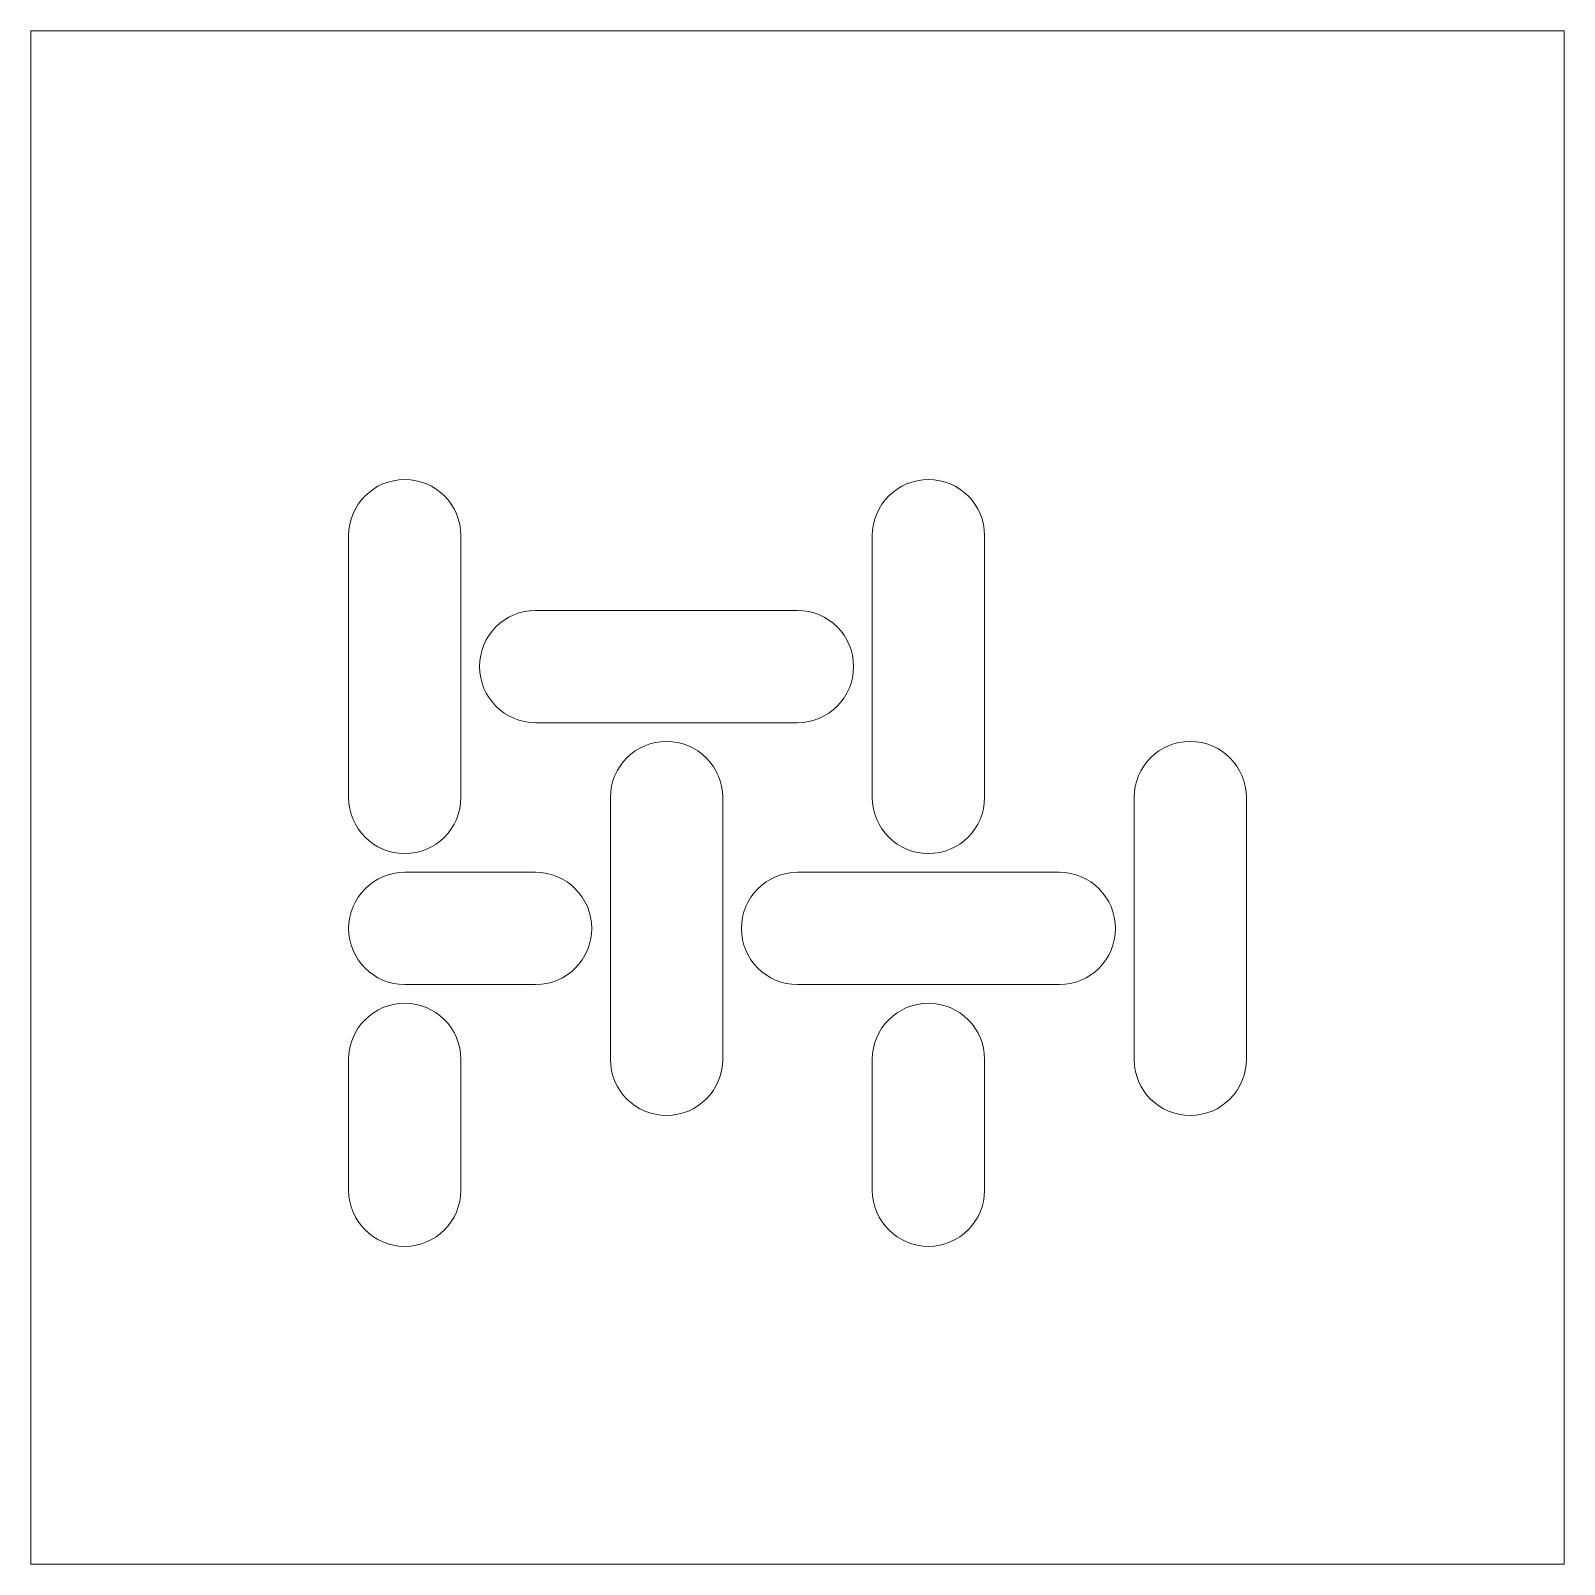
# Model space of a CAD drawing. Header units: metres. Extents: x 0 to 82, y 0 to 82.
import ezdxf

# ---------------------------------------------------------------- set-up
doc = ezdxf.new("R2010")
doc.units = ezdxf.units.M
doc.layers.add('TOP', color=1, linetype='Continuous', lineweight=0)

msp = doc.modelspace()

# ---------------------------------------------------------------- linework, layer by layer
at = {"layer": 'TOP'}
for p, q in [((82, 82), (0, 82)), ((0, 82), (0, 0)), ((82, 0), (82, 82)), ((17, 41), (17, 55)), ((23, 41), (23, 55)), ((45, 41), (45, 55)), ((51, 41), (51, 55)), ((27, 51), (41, 51)), ((27, 45), (41, 45)), ((31, 27), (31, 41)), ((37, 27), (37, 41)), ((59, 27), (59, 41)), ((65, 27), (65, 41)), ((20, 37), (27, 37)), ((41, 37), (55, 37)), ((20, 31), (27, 31)), ((41, 31), (55, 31)), ((17, 20), (17, 27)), ((23, 20), (23, 27)), ((45, 20), (45, 27)), ((51, 20), (51, 27)), ((0, 0), (82, 0))]:
    msp.add_line(p, q, dxfattribs=at)
for centre, start, end in [((20, 55), 0, 180), ((48, 55), 0, 180), ((27, 48), -270, -90), ((41, 48), -90, 90), ((34, 41), 0, 180), ((62, 41), 0, 180), ((20, 41), -180, 0), ((48, 41), -180, 0), ((20, 34), -270, -90), ((27, 34), -90, 90), ((41, 34), -270, -90), ((55, 34), -90, 90), ((20, 27), 0, 180), ((48, 27), 0, 180), ((34, 27), -180, 0), ((62, 27), -180, 0), ((20, 20), -180, 0), ((48, 20), -180, 0)]:
    msp.add_arc(centre, 3, start, end, dxfattribs=at)

doc.saveas('drawing.dxf')
